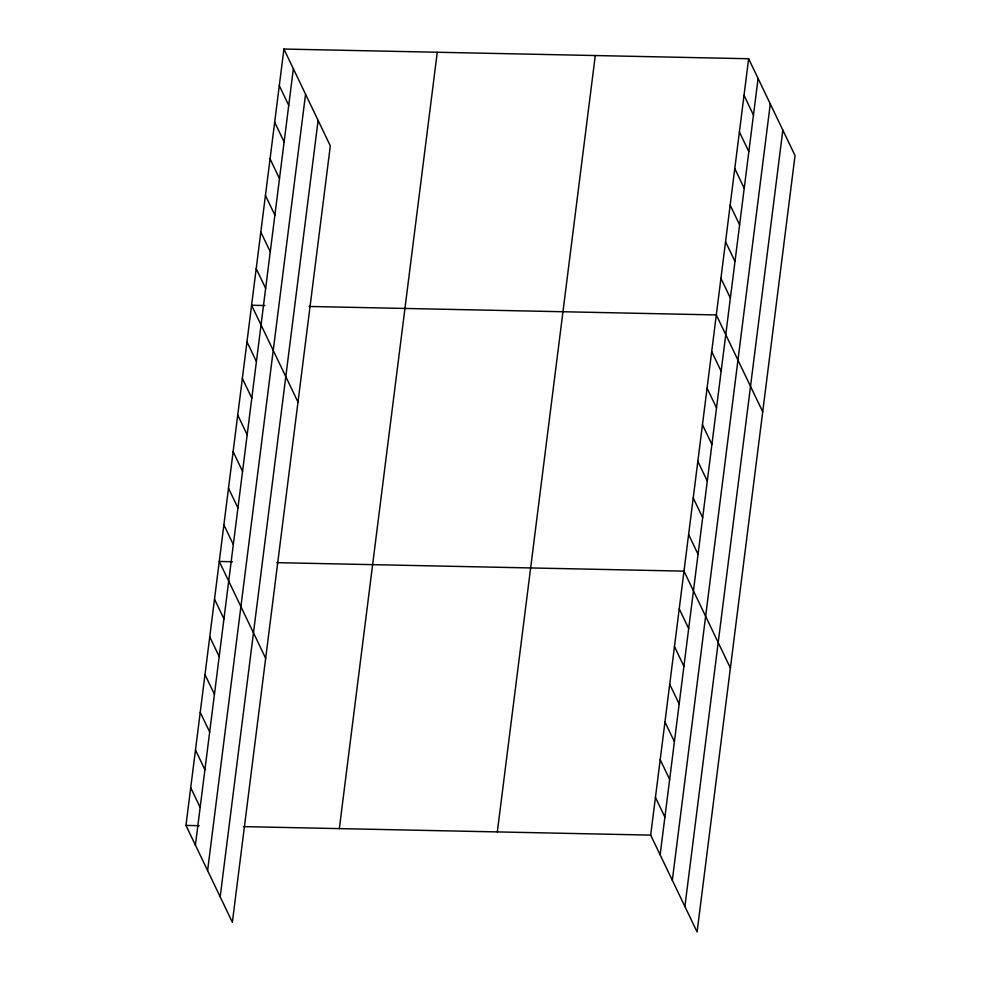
<?xml version="1.0" encoding="UTF-8"?>
<svg xmlns="http://www.w3.org/2000/svg" width="981" height="981" viewBox="0 0 981 981"><rect width="100%" height="100%" fill="white"/><g stroke="black" fill="none" stroke-linecap="round" stroke-linejoin="round"><path stroke-width="1.47" d="M283.914 49.05L330.315 145.887L232.362 922.263L185.961 825.413L283.914 49.05L748.638 58.737L795.039 155.587L697.086 931.95L650.685 835.113L748.638 58.737M195.403 845.132L293.356 68.768M207.604 870.576L305.557 94.213M220.173 896.806L318.114 120.442M339.328 828.614L437.268 52.251M497.33 831.913L595.283 55.549M660.139 854.819L758.08 78.455M672.328 880.276L770.281 103.912M684.897 906.493L782.838 130.13M264.858 305.532L251.59 305.25L297.991 402.087M309.101 306.452L716.314 314.938L762.715 411.787M232.534 561.733L219.266 561.451L265.667 658.3M276.777 562.653L683.99 571.138L730.391 667.987M185.961 825.413L199.241 825.695M243.472 826.615L650.685 835.113M744.015 95.341L753.469 115.059M739.404 131.945L748.846 151.65M734.781 168.536L744.223 188.254M730.171 205.139L739.613 224.857M725.548 241.743L734.99 261.449M720.937 278.346L730.379 298.052M711.691 351.541L721.145 371.259M707.08 388.145L716.522 407.851M702.457 424.748L711.912 444.454M697.847 461.34L707.289 481.058M693.224 497.943L702.666 517.649M688.613 534.547L698.055 554.253M679.232 608.858L688.674 628.563M674.474 646.565L683.916 666.271M669.716 684.272L679.159 703.978M664.959 721.979L674.401 741.697M660.201 759.686L669.643 779.405M655.443 797.394L664.897 817.112M279.291 85.654L288.733 105.359M274.68 122.245L284.122 141.963M270.057 158.848L279.499 178.567M265.446 195.452L274.888 215.158M260.823 232.056L270.266 251.761M256.2 268.647L265.655 288.365M246.967 341.854L256.421 361.56M242.356 378.445L251.798 398.163M237.733 415.049L247.175 434.767M233.122 451.652L242.565 471.358M228.499 488.256L237.942 507.962M223.889 524.847L233.331 544.565M214.508 599.158L223.95 618.876M209.75 636.865L219.192 656.583M204.992 674.585L214.434 694.29M200.234 712.292L209.676 731.998M195.477 749.999L204.919 769.705M190.719 787.706L200.161 807.424"/></g></svg>
